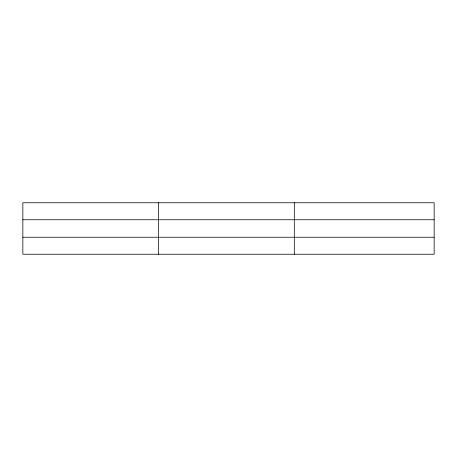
<?xml version="1.0" encoding="UTF-8"?>
<svg xmlns="http://www.w3.org/2000/svg" width="457" height="457" viewBox="0 0 457 457"><rect width="100%" height="100%" fill="white"/><g stroke="black" fill="none" stroke-linecap="round" stroke-linejoin="round"><path stroke-width="0.69" d="M158.579 254.241L158.579 202.759M294.308 254.241L294.308 202.759M434.15 237.252L434.15 254.241L22.85 254.241L22.85 202.759L434.15 202.759L434.15 237.252L22.85 237.252M22.85 219.748L434.15 219.748"/></g></svg>
